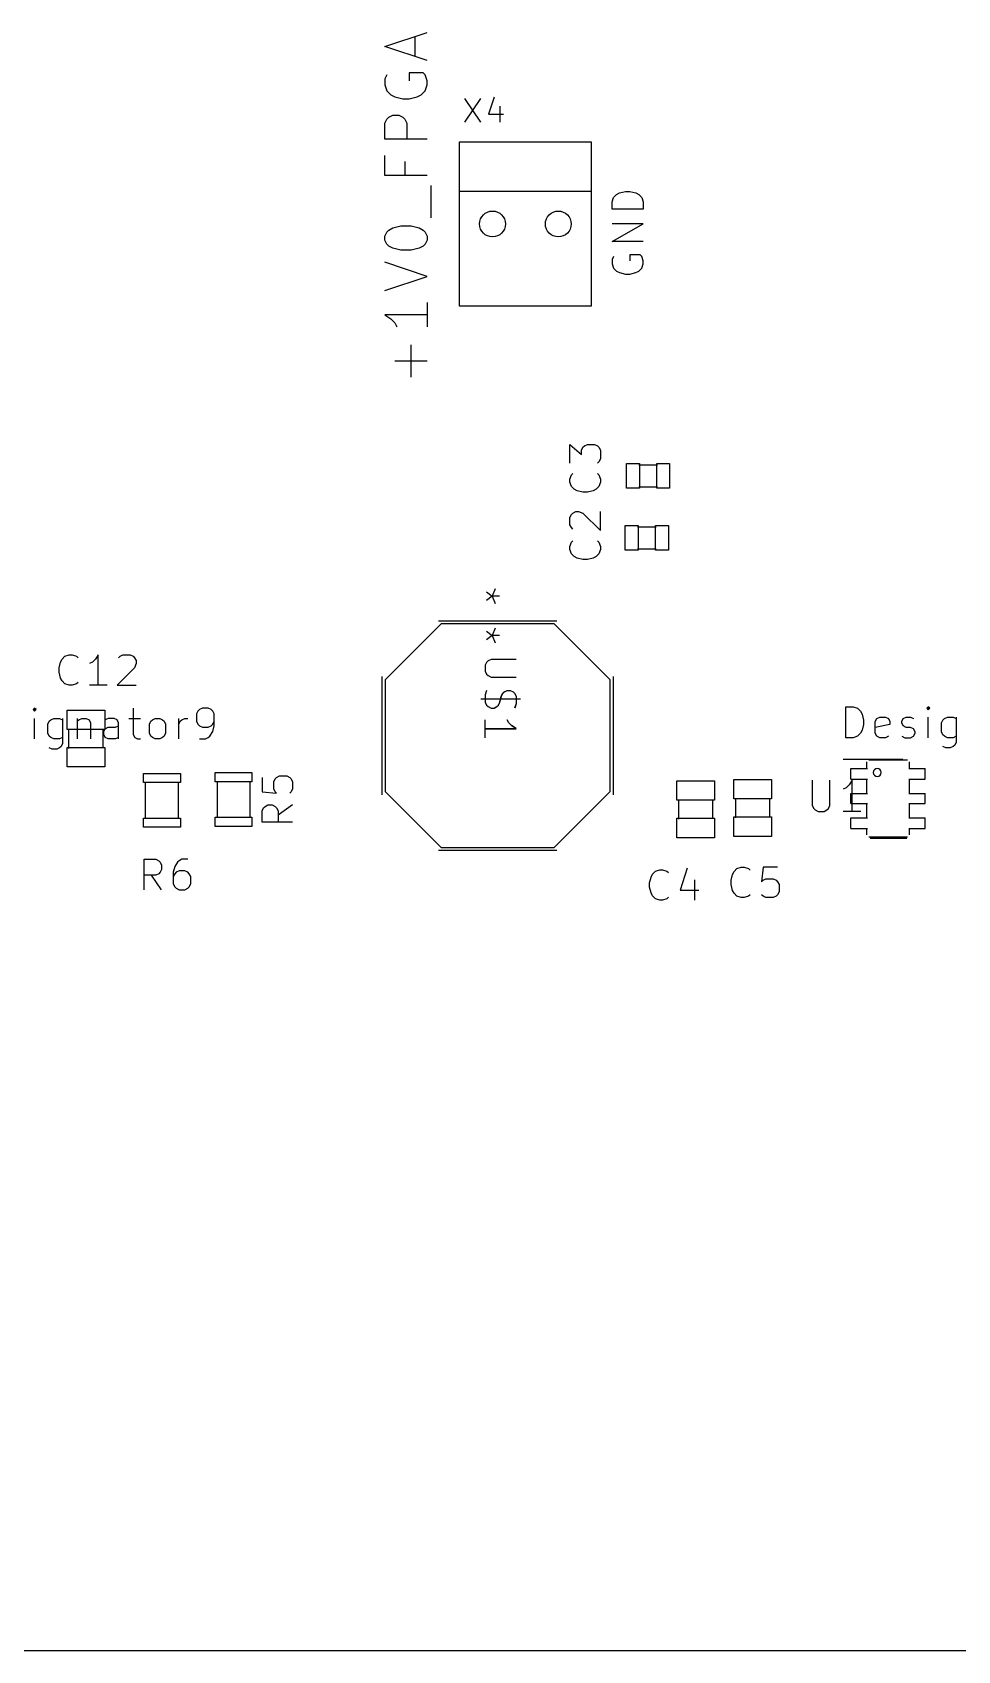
# Model space of a CAD drawing. Header units: millimetres. Extents: x 0 to 280, y -704 to 300.
# Drawn here: x 73.5 to 109.2, y 0 to 62.5 of the extents above; entities that cross this region are included whole.
import ezdxf

# ---------------------------------------------------------------- set-up
doc = ezdxf.new("R2010")
doc.units = ezdxf.units.MM
for name, color, linetype, true_color in [('Edge.Cuts', 254, 'CONTINUOUS', 0xd0d2cd), ('F.Fab', 9, 'CONTINUOUS', 0xafafaf), ('F.Silkscreen', 41, 'CONTINUOUS', 0xf2eda1)]:
    doc.layers.add(name, color=color, linetype=linetype, true_color=true_color)

msp = doc.modelspace()

# ---------------------------------------------------------------- linework, layer by layer
at = {"layer": 'Edge.Cuts', "linetype": 'CONTINUOUS'}
msp.add_line((0, 0), (280, 0), dxfattribs=at)
at = {"layer": 'Edge.Cuts'}
for centre in [(91.23, 55.1), (93.77, 55.1)]:
    msp.add_circle(centre, 0.5, dxfattribs=at)
at = {"layer": 'F.Fab', "linetype": 'CONTINUOUS'}
for p, q in [((87.070496, 61.955382), (88.706256, 62.500635)), ((88.706256, 61.410128), (87.070496, 61.955382)), ((88.238896, 61.565915), (88.238896, 62.344848)), ((87.148389, 60.864875), (87.070496, 60.709088)), ((87.070496, 60.709088), (87.070496, 60.475408)), ((88.550469, 60.942768), (88.005216, 60.942768)), ((88.005216, 60.942768), (88.005216, 60.631195)), ((88.628363, 60.864875), (88.550469, 60.942768)), ((88.706256, 60.631195), (88.628363, 60.864875)), ((88.706256, 60.475408), (88.706256, 60.631195)), ((87.070496, 60.475408), (87.148389, 60.241728)), ((87.148389, 60.241728), (87.304176, 60.085942)), ((87.304176, 60.085942), (87.459963, 60.008048)), ((87.459963, 60.008048), (87.771536, 59.930155)), ((88.005216, 59.930155), (88.316789, 60.008048)), ((88.316789, 60.008048), (88.472576, 60.085942)), ((88.472576, 60.085942), (88.628363, 60.241728)), ((88.628363, 60.241728), (88.706256, 60.475408)), ((87.771536, 59.930155), (88.005216, 59.930155)), ((87.070496, 58.995435), (87.148389, 59.151222)), ((87.070496, 58.372288), (87.070496, 58.995435)), ((87.148389, 59.151222), (87.226283, 59.229115)), ((87.226283, 59.229115), (87.382069, 59.307008)), ((87.382069, 59.307008), (87.615749, 59.307008)), ((87.615749, 59.307008), (87.771536, 59.229115)), ((87.771536, 59.229115), (87.849429, 59.151222)), ((87.849429, 59.151222), (87.927323, 58.995435)), ((87.927323, 58.995435), (87.927323, 58.372288)), ((88.706256, 58.372288), (87.070496, 58.372288)), ((87.070496, 56.970208), (87.070496, 57.749142)), ((87.849429, 57.515462), (87.849429, 56.970208)), ((88.706256, 56.970208), (87.070496, 56.970208)), ((88.862043, 55.334449), (88.862043, 56.580742)), ((96.022401, 56.239864), (96.136306, 56.296817)), ((96.136306, 56.296817), (96.364115, 56.353769)), ((96.364115, 56.353769), (96.534972, 56.353769)), ((96.534972, 56.353769), (96.762782, 56.296817)), ((96.762782, 56.296817), (96.876687, 56.239864)), ((95.851544, 55.955102), (95.908496, 56.125959)), ((95.851544, 55.67034), (95.851544, 55.955102)), ((97.047544, 55.67034), (95.851544, 55.67034)), ((95.908496, 56.125959), (96.022401, 56.239864)), ((96.876687, 56.239864), (96.990592, 56.125959)), ((96.990592, 56.125959), (97.047544, 55.955102)), ((97.047544, 55.955102), (97.047544, 55.67034)), ((87.382069, 54.944982), (87.693643, 55.022875)), ((87.693643, 55.022875), (88.083109, 55.022875)), ((88.083109, 55.022875), (88.394683, 54.944982)), ((95.851544, 54.417388), (97.047544, 55.100817)), ((97.047544, 55.100817), (95.851544, 55.100817)), ((87.070496, 54.633408), (87.148389, 54.789195)), ((87.070496, 54.477622), (87.070496, 54.633408)), ((87.148389, 54.321835), (87.070496, 54.477622)), ((87.148389, 54.789195), (87.226283, 54.867088)), ((87.226283, 54.867088), (87.382069, 54.944982)), ((88.394683, 54.944982), (88.550469, 54.867088)), ((88.550469, 54.867088), (88.628363, 54.789195)), ((88.628363, 54.789195), (88.706256, 54.633408)), ((88.706256, 54.477622), (88.628363, 54.321835)), ((88.706256, 54.633408), (88.706256, 54.477622)), ((97.047544, 54.417388), (95.851544, 54.417388)), ((87.226283, 54.243942), (87.148389, 54.321835)), ((87.382069, 54.166048), (87.226283, 54.243942)), ((87.693643, 54.088155), (87.382069, 54.166048)), ((88.083109, 54.088155), (87.693643, 54.088155)), ((88.394683, 54.166048), (88.083109, 54.088155)), ((88.550469, 54.243942), (88.394683, 54.166048)), ((88.628363, 54.321835), (88.550469, 54.243942)), ((95.908496, 53.847865), (95.851544, 53.73396)), ((96.933639, 53.904817), (96.534972, 53.904817)), ((96.534972, 53.904817), (96.534972, 53.677007)), ((96.990592, 53.847865), (96.933639, 53.904817)), ((97.047544, 53.677007), (96.990592, 53.847865)), ((88.706256, 53.075542), (87.070496, 53.620795)), ((95.851544, 53.73396), (95.851544, 53.563103)), ((95.851544, 53.563103), (95.908496, 53.392246)), ((95.908496, 53.392246), (96.022401, 53.278341)), ((96.022401, 53.278341), (96.136306, 53.221388)), ((96.136306, 53.221388), (96.364115, 53.164436)), ((96.364115, 53.164436), (96.534972, 53.164436)), ((96.534972, 53.164436), (96.762782, 53.221388)), ((96.762782, 53.221388), (96.876687, 53.278341)), ((96.876687, 53.278341), (96.990592, 53.392246)), ((96.990592, 53.392246), (97.047544, 53.563103)), ((97.047544, 53.563103), (97.047544, 53.677007)), ((87.070496, 52.530288), (88.706256, 53.075542)), ((88.706256, 52.062928), (88.706256, 51.128208)), ((88.706256, 51.595568), (87.070496, 51.595568)), ((87.070496, 51.595568), (87.304176, 51.439781)), ((87.304176, 51.439781), (87.459963, 51.283995)), ((87.459963, 51.283995), (87.537856, 51.128208)), ((88.083109, 49.180874), (88.083109, 50.427168)), ((88.706256, 49.804021), (87.459963, 49.804021)), ((96.4018, 44.9001), (96.4018, 45.8501)), ((96.4018, 45.8501), (96.9019, 45.8501)), ((96.884, 45.802), (97.596, 45.802)), ((96.9019, 45.8501), (96.9019, 44.9001)), ((97.5702, 44.9001), (97.5702, 45.8501)), ((97.5702, 45.8501), (98.0703, 45.8501)), ((98.0703, 45.8501), (98.0703, 44.9001)), ((96.9019, 44.9001), (96.4018, 44.9001)), ((96.884, 44.951), (97.596, 44.951)), ((98.0703, 44.9001), (97.5702, 44.9001)), ((96.3518, 42.5001), (96.3518, 43.4501)), ((96.3518, 43.4501), (96.8519, 43.4501)), ((96.834, 43.402), (97.546, 43.402)), ((96.8519, 43.4501), (96.8519, 42.5001)), ((97.5202, 42.5001), (97.5202, 43.4501)), ((97.5202, 43.4501), (98.0203, 43.4501)), ((98.0203, 43.4501), (98.0203, 42.5001)), ((96.834, 42.551), (97.546, 42.551)), ((96.8519, 42.5001), (96.3518, 42.5001)), ((98.0203, 42.5001), (97.5202, 42.5001)), ((89.2456, 39.658), (87.0866, 37.499)), ((93.6144, 39.658), (89.2456, 39.658)), ((91.333318, 39.488126), (91.219623, 39.203888)), ((91.333318, 39.488126), (91.219623, 39.203888)), ((95.7734, 37.499), (93.6144, 39.658)), ((90.992232, 39.37443), (91.219623, 39.203888)), ((90.992232, 39.37443), (91.219623, 39.203888)), ((91.219623, 39.203888), (90.992232, 39.033345)), ((91.219623, 39.203888), (90.992232, 39.033345)), ((91.503861, 39.203888), (91.219623, 39.203888)), ((91.219623, 39.203888), (91.333318, 38.919649)), ((91.503861, 39.203888), (91.219623, 39.203888)), ((91.219623, 39.203888), (91.333318, 38.919649)), ((91.001909, 38.168535), (90.945061, 38.05484)), ((91.002448, 38.170019), (90.945382, 38.055889)), ((91.058756, 38.225383), (91.001909, 38.168535)), ((91.059513, 38.227085), (91.002448, 38.170019)), ((91.172451, 38.28223), (91.058756, 38.225383)), ((91.173644, 38.28415), (91.059513, 38.227085)), ((92.138861, 38.28223), (91.172451, 38.28223)), ((92.143754, 38.28415), (91.173644, 38.28415)), ((90.945061, 38.05484), (90.945061, 37.827449)), ((90.945061, 37.827449), (91.001909, 37.713754)), ((90.945382, 38.055889), (90.945382, 37.827627)), ((90.945382, 37.827627), (91.002448, 37.713497)), ((91.001909, 37.713754), (91.058756, 37.656907)), ((91.002448, 37.713497), (91.059513, 37.656431)), ((91.058756, 37.656907), (91.172451, 37.600059)), ((91.059513, 37.656431), (91.173644, 37.599366)), ((91.172451, 37.600059), (92.138861, 37.600059)), ((91.173644, 37.599366), (92.143754, 37.599366)), ((87.0866, 37.499), (87.0866, 33.181)), ((91.001909, 37.08843), (90.945061, 36.917887)), ((90.945061, 36.917887), (90.945061, 36.633649)), ((91.002448, 37.085778), (90.945382, 36.914582)), ((90.945382, 36.914582), (90.945382, 36.629256)), ((91.570385, 36.86104), (91.627232, 36.974735)), ((91.573101, 36.857517), (91.630166, 36.971648)), ((91.627232, 36.974735), (91.68408, 37.031582)), ((91.630166, 36.971648), (91.687232, 37.028713)), ((91.68408, 37.031582), (91.797775, 37.08843)), ((91.687232, 37.028713), (91.801362, 37.085778)), ((91.797775, 37.08843), (91.91147, 37.08843)), ((91.801362, 37.085778), (91.915493, 37.085778)), ((91.91147, 37.08843), (92.025166, 37.031582)), ((91.915493, 37.085778), (92.029624, 37.028713)), ((92.025166, 37.031582), (92.082013, 36.974735)), ((92.029624, 37.028713), (92.086689, 36.971648)), ((92.082013, 36.974735), (92.138861, 36.86104)), ((92.086689, 36.971648), (92.143754, 36.857517)), ((95.7734, 33.181), (95.7734, 37.499)), ((74.8038, 35.5756), (74.8038, 36.3257)), ((74.8038, 36.3257), (76.2539, 36.3257)), ((76.2539, 36.3257), (76.2539, 35.5756)), ((92.31495, 36.743386), (90.774186, 36.743386)), ((92.309404, 36.747344), (90.774518, 36.747344)), ((90.945061, 36.633649), (91.001909, 36.519954)), ((90.945382, 36.629256), (91.002448, 36.515125)), ((91.001909, 36.519954), (91.058756, 36.463106)), ((91.002448, 36.515125), (91.059513, 36.45806)), ((91.058756, 36.463106), (91.172451, 36.406259)), ((91.059513, 36.45806), (91.173644, 36.400994)), ((91.172451, 36.406259), (91.286147, 36.406259)), ((91.173644, 36.400994), (91.287774, 36.400994)), ((91.286147, 36.406259), (91.399842, 36.463106)), ((91.287774, 36.400994), (91.401905, 36.45806)), ((91.399842, 36.463106), (91.456689, 36.519954)), ((91.401905, 36.45806), (91.45897, 36.515125)), ((91.456689, 36.519954), (91.513537, 36.633649)), ((91.45897, 36.515125), (91.516036, 36.629256)), ((91.513537, 36.633649), (91.570385, 36.86104)), ((91.516036, 36.629256), (91.573101, 36.857517)), ((92.138861, 36.576801), (92.082013, 36.406259)), ((92.143754, 36.57219), (92.086689, 36.400994)), ((92.138861, 36.86104), (92.138861, 36.576801)), ((92.143754, 36.857517), (92.143754, 36.57219)), ((90.945061, 35.269307), (90.945061, 35.951478)), ((90.945382, 35.259687), (90.945382, 35.944471)), ((91.854623, 35.837783), (91.797775, 35.951478)), ((91.858428, 35.830341), (91.801362, 35.944471)), ((91.968318, 35.724088), (91.854623, 35.837783)), ((91.972558, 35.71621), (91.858428, 35.830341)), ((92.138861, 35.610392), (91.968318, 35.724088)), ((92.143754, 35.602079), (91.972558, 35.71621)), ((76.2539, 35.5756), (74.8038, 35.5756)), ((74.87, 34.839), (74.87, 35.601)), ((76.19, 34.864), (76.19, 35.601)), ((90.945061, 35.610392), (92.138861, 35.610392)), ((90.945382, 35.602079), (92.143754, 35.602079)), ((74.8038, 34.1278), (74.8038, 34.8779)), ((74.8038, 34.8779), (76.2539, 34.8779)), ((76.2539, 34.8779), (76.2539, 34.1278)), ((105.758, 34.3986), (107.2566, 34.3986)), ((76.2539, 34.1278), (74.8038, 34.1278)), ((77.7588, 33.5258), (77.7588, 33.8814)), ((77.7588, 33.8814), (79.1812, 33.8814)), ((79.1812, 33.8814), (79.1812, 33.5258)), ((80.5188, 33.5558), (80.5188, 33.9114)), ((80.5188, 33.9114), (81.9412, 33.9114)), ((81.9412, 33.9114), (81.9412, 33.5558)), ((105.0722, 34.0684), (105.6818, 34.0684)), ((105.0722, 33.662), (105.0722, 34.0684)), ((105.6818, 34.0684), (105.6818, 34.3224)), ((105.6818, 34.0684), (105.7072, 34.0684)), ((107.3074, 34.0684), (107.3328, 34.0684)), ((107.3328, 34.0684), (107.3328, 34.3224)), ((107.3328, 34.0684), (107.9424, 34.0684)), ((107.9424, 33.662), (107.9424, 34.0684)), ((79.1812, 33.5258), (77.7588, 33.5258)), ((77.835, 32.1288), (77.835, 33.5512)), ((79.105, 32.1288), (79.105, 33.5512)), ((81.9412, 33.5558), (80.5188, 33.5558)), ((80.595, 33.5812), (80.595, 32.1588)), ((81.865, 33.5812), (81.865, 32.1588)), ((87.0866, 33.181), (89.2456, 31.022)), ((93.6144, 31.022), (95.7734, 33.181)), ((98.3538, 32.8456), (98.3538, 33.5957)), ((98.3538, 33.5957), (99.8039, 33.5957)), ((99.8039, 33.5957), (99.8039, 32.8456)), ((100.5538, 32.8956), (100.5538, 33.6457)), ((100.5538, 33.6457), (102.0039, 33.6457)), ((102.0039, 33.6457), (102.0039, 32.8956)), ((103.575849, 33.613754), (103.575849, 32.643644)), ((104.260633, 32.643644), (104.260633, 33.613754)), ((104.888352, 33.328428), (104.774221, 33.271362)), ((105.002482, 33.442558), (104.888352, 33.328428)), ((105.116613, 33.613754), (105.002482, 33.442558)), ((105.0722, 33.662), (105.6818, 33.662)), ((105.116613, 32.415382), (105.116613, 33.613754)), ((105.6818, 33.662), (105.7072, 33.662)), ((105.6818, 33.1032), (105.6818, 33.662)), ((107.3074, 33.662), (107.3328, 33.662)), ((107.3328, 33.662), (107.9424, 33.662)), ((107.3328, 33.1032), (107.3328, 33.662)), ((99.8039, 32.8456), (98.3538, 32.8456)), ((98.42, 32.109), (98.42, 32.871)), ((99.74, 32.134), (99.74, 32.871)), ((102.0039, 32.8956), (100.5538, 32.8956)), ((100.62, 32.159), (100.62, 32.921)), ((101.94, 32.184), (101.94, 32.921)), ((103.575849, 32.643644), (103.632915, 32.529513)), ((103.632915, 32.529513), (103.68998, 32.472448)), ((104.146503, 32.472448), (104.203568, 32.529513)), ((104.203568, 32.529513), (104.260633, 32.643644)), ((105.0722, 33.1032), (105.6818, 33.1032)), ((105.0722, 32.7222), (105.0722, 33.1032)), ((105.0722, 32.7222), (105.6818, 32.7222)), ((105.6818, 33.1032), (105.7072, 33.1032)), ((105.6818, 32.7222), (105.7072, 32.7222)), ((105.6818, 32.1634), (105.6818, 32.7222)), ((107.3074, 33.1032), (107.3328, 33.1032)), ((107.3074, 32.7222), (107.3328, 32.7222)), ((107.3328, 33.1032), (107.9424, 33.1032)), ((107.3328, 32.7222), (107.9424, 32.7222)), ((107.3328, 32.1634), (107.3328, 32.7222)), ((107.9424, 32.7222), (107.9424, 33.1032)), ((77.7588, 31.7986), (77.7588, 32.1542)), ((77.7588, 32.1542), (79.1812, 32.1542)), ((79.1812, 32.1542), (79.1812, 31.7986)), ((80.5188, 31.8286), (80.5188, 32.1842)), ((80.5188, 32.1842), (81.9412, 32.1842)), ((81.9412, 32.1842), (81.9412, 31.8286)), ((98.3538, 31.3978), (98.3538, 32.1479)), ((98.3538, 32.1479), (99.8039, 32.1479)), ((99.8039, 32.1479), (99.8039, 31.3978)), ((100.5538, 31.4478), (100.5538, 32.1979)), ((100.5538, 32.1979), (102.0039, 32.1979)), ((102.0039, 32.1979), (102.0039, 31.4478)), ((103.68998, 32.472448), (103.804111, 32.415382)), ((103.804111, 32.415382), (104.032372, 32.415382)), ((104.032372, 32.415382), (104.146503, 32.472448)), ((105.459005, 32.415382), (104.774221, 32.415382)), ((105.0722, 32.1634), (105.6818, 32.1634)), ((105.0722, 31.757), (105.0722, 32.1634)), ((105.6818, 32.1634), (105.7072, 32.1634)), ((107.3074, 32.1634), (107.3328, 32.1634)), ((107.3328, 32.1634), (107.9424, 32.1634)), ((107.9424, 31.757), (107.9424, 32.1634)), ((79.1812, 31.7986), (77.7588, 31.7986)), ((81.9412, 31.8286), (80.5188, 31.8286)), ((99.8039, 31.3978), (98.3538, 31.3978)), ((102.0039, 31.4478), (100.5538, 31.4478)), ((105.0722, 31.757), (105.6818, 31.757)), ((105.6818, 31.757), (105.7072, 31.757)), ((105.6818, 31.503), (105.6818, 31.757)), ((105.758, 31.4268), (107.2566, 31.4268)), ((107.3074, 31.757), (107.3328, 31.757)), ((107.3328, 31.757), (107.9424, 31.757)), ((107.3328, 31.503), (107.3328, 31.757)), ((89.2456, 31.022), (93.6144, 31.022))]:
    msp.add_line(p, q, dxfattribs=at)
at = {"layer": 'F.Fab'}
for centre in [(91.23, 55.1), (93.77, 55.1)]:
    msp.add_circle(centre, 0.5, dxfattribs=at)
for start, end in [(0, 180), (-180, 0)]:
    msp.add_arc((106.0882, 33.916), 0.1524, start, end, dxfattribs=at)
at = {"layer": 'F.Silkscreen', "linetype": 'CONTINUOUS'}
for p, q in [((90.152237, 59.952463), (90.76861, 59.027903)), ((90.76861, 59.952463), (90.152237, 59.027903)), ((91.29693, 59.99649), (91.076796, 59.33609)), ((91.517063, 59.644276), (91.517063, 59.027903)), ((91.076796, 59.33609), (91.649143, 59.33609)), ((89.96, 58.275), (95.04, 58.275)), ((89.96, 56.37), (89.96, 58.275)), ((95.04, 58.275), (95.04, 56.37)), ((89.96, 56.37), (95.04, 56.37)), ((89.96, 51.925), (89.96, 56.37)), ((95.04, 56.37), (95.04, 51.925)), ((95.04, 51.925), (89.96, 51.925)), ((94.219627, 45.861097), (94.219627, 46.589424)), ((94.219627, 46.589424), (94.667828, 46.197248)), ((94.667828, 46.365323), (94.723853, 46.477374)), ((94.667828, 46.197248), (94.667828, 46.365323)), ((94.723853, 46.477374), (94.779878, 46.533399)), ((94.779878, 46.533399), (94.891928, 46.589424)), ((94.891928, 46.589424), (95.172054, 46.589424)), ((95.172054, 46.589424), (95.284104, 46.533399)), ((95.284104, 46.533399), (95.34013, 46.477374)), ((95.34013, 46.477374), (95.396155, 46.365323)), ((95.396155, 46.365323), (95.396155, 46.029172)), ((95.34013, 45.917122), (95.284104, 45.861097)), ((95.396155, 46.029172), (95.34013, 45.917122)), ((94.219627, 45.24482), (94.275652, 45.412896)), ((94.219627, 45.13277), (94.219627, 45.24482)), ((94.275652, 44.964695), (94.219627, 45.13277)), ((94.275652, 45.412896), (94.331677, 45.468921)), ((95.284104, 45.468921), (95.34013, 45.412896)), ((95.34013, 45.412896), (95.396155, 45.24482)), ((95.396155, 45.13277), (95.34013, 44.964695)), ((95.396155, 45.24482), (95.396155, 45.13277)), ((94.387702, 44.852644), (94.275652, 44.964695)), ((94.499752, 44.796619), (94.387702, 44.852644)), ((94.723853, 44.740594), (94.499752, 44.796619)), ((94.891928, 44.740594), (94.723853, 44.740594)), ((95.116029, 44.796619), (94.891928, 44.740594)), ((95.228079, 44.852644), (95.116029, 44.796619)), ((95.34013, 44.964695), (95.228079, 44.852644)), ((94.219627, 43.765323), (94.275652, 43.877374)), ((94.219627, 43.485198), (94.219627, 43.765323)), ((94.275652, 43.877374), (94.331677, 43.933399)), ((94.331677, 43.933399), (94.443727, 43.989424)), ((94.443727, 43.989424), (94.555778, 43.989424)), ((94.555778, 43.989424), (94.723853, 43.933399)), ((94.723853, 43.933399), (95.396155, 43.261097)), ((95.396155, 43.261097), (95.396155, 43.989424)), ((94.275652, 43.373147), (94.219627, 43.485198)), ((94.331677, 43.317122), (94.275652, 43.373147)), ((94.219627, 42.64482), (94.275652, 42.812896)), ((94.219627, 42.53277), (94.219627, 42.64482)), ((94.275652, 42.364695), (94.219627, 42.53277)), ((94.275652, 42.812896), (94.331677, 42.868921)), ((95.284104, 42.868921), (95.34013, 42.812896)), ((95.34013, 42.812896), (95.396155, 42.64482)), ((95.396155, 42.53277), (95.34013, 42.364695)), ((95.396155, 42.64482), (95.396155, 42.53277)), ((94.387702, 42.252644), (94.275652, 42.364695)), ((94.499752, 42.196619), (94.387702, 42.252644)), ((94.723853, 42.140594), (94.499752, 42.196619)), ((94.891928, 42.140594), (94.723853, 42.140594)), ((95.116029, 42.196619), (94.891928, 42.140594)), ((95.228079, 42.252644), (95.116029, 42.196619)), ((95.34013, 42.364695), (95.228079, 42.252644)), ((90.992232, 40.89843), (91.219623, 40.727888)), ((90.992232, 40.89843), (91.219623, 40.727888)), ((91.219623, 40.727888), (90.992232, 40.557345)), ((91.219623, 40.727888), (90.992232, 40.557345)), ((91.333318, 41.012126), (91.219623, 40.727888)), ((91.333318, 41.012126), (91.219623, 40.727888)), ((91.503861, 40.727888), (91.219623, 40.727888)), ((91.219623, 40.727888), (91.333318, 40.443649)), ((91.503861, 40.727888), (91.219623, 40.727888)), ((91.219623, 40.727888), (91.333318, 40.443649)), ((93.716, 39.7596), (89.144, 39.7596)), ((74.495072, 37.954609), (74.551097, 38.17871)), ((74.551097, 38.17871), (74.607122, 38.29076)), ((74.607122, 38.29076), (74.719173, 38.40281)), ((74.719173, 38.40281), (74.887248, 38.458835)), ((74.887248, 38.458835), (74.999298, 38.458835)), ((74.999298, 38.458835), (75.167374, 38.40281)), ((75.167374, 38.40281), (75.223399, 38.346785)), ((75.78365, 38.17871), (75.6716, 38.122685)), ((75.895701, 38.29076), (75.78365, 38.17871)), ((76.007751, 38.458835), (75.895701, 38.29076)), ((76.007751, 37.282307), (76.007751, 38.458835)), ((76.792103, 38.346785), (76.848128, 38.40281)), ((76.848128, 38.40281), (76.960179, 38.458835)), ((76.960179, 38.458835), (77.240304, 38.458835)), ((77.240304, 38.458835), (77.352355, 38.40281)), ((77.352355, 38.40281), (77.40838, 38.346785)), ((77.40838, 38.346785), (77.464405, 38.234735)), ((77.464405, 38.234735), (77.464405, 38.122685)), ((74.495072, 37.786534), (74.495072, 37.954609)), ((74.551097, 37.562433), (74.495072, 37.786534)), ((74.607122, 37.450383), (74.551097, 37.562433)), ((77.40838, 37.954609), (76.736078, 37.282307)), ((77.464405, 38.122685), (77.40838, 37.954609)), ((86.9596, 37.626), (86.9596, 33.054)), ((95.9004, 33.054), (95.9004, 37.626)), ((74.719173, 37.338333), (74.607122, 37.450383)), ((74.887248, 37.282307), (74.719173, 37.338333)), ((74.999298, 37.282307), (74.887248, 37.282307)), ((75.167374, 37.338333), (74.999298, 37.282307)), ((75.223399, 37.394358), (75.167374, 37.338333)), ((76.343902, 37.282307), (75.6716, 37.282307)), ((76.736078, 37.282307), (77.464405, 37.282307)), ((73.546636, 36.403661), (73.489788, 36.346813)), ((73.489788, 36.346813), (73.546636, 36.289966)), ((73.603483, 36.346813), (73.546636, 36.403661)), ((73.546636, 36.403661), (73.546636, 36.289966)), ((73.546636, 36.289966), (73.603483, 36.346813)), ((77.355427, 36.403661), (77.355427, 35.380404)), ((79.856722, 36.289966), (79.799874, 36.17627)), ((79.913569, 36.346813), (79.856722, 36.289966)), ((80.027264, 36.403661), (79.913569, 36.346813)), ((80.254655, 36.403661), (80.027264, 36.403661)), ((80.36835, 36.346813), (80.254655, 36.403661)), ((80.425198, 36.289966), (80.36835, 36.346813)), ((80.482045, 36.17627), (80.425198, 36.289966)), ((104.873169, 35.259861), (104.873169, 36.453661)), ((104.873169, 36.453661), (105.157407, 36.453661)), ((105.157407, 36.453661), (105.32795, 36.396813)), ((105.32795, 36.396813), (105.441645, 36.283118)), ((105.441645, 36.283118), (105.498492, 36.169423)), ((108.056636, 36.453661), (107.999788, 36.396813)), ((107.999788, 36.396813), (108.056636, 36.339966)), ((108.113483, 36.396813), (108.056636, 36.453661)), ((108.056636, 36.453661), (108.056636, 36.339966)), ((108.056636, 36.339966), (108.113483, 36.396813)), ((73.546636, 35.209861), (73.546636, 36.005728)), ((74.058264, 35.778337), (74.115112, 35.892032)), ((74.058264, 35.437251), (74.058264, 35.778337)), ((74.115112, 35.892032), (74.171959, 35.94888)), ((74.171959, 35.94888), (74.285654, 36.005728)), ((74.285654, 36.005728), (74.513045, 36.005728)), ((74.513045, 36.005728), (74.62674, 35.94888)), ((74.62674, 36.005728), (74.62674, 35.039318)), ((75.195217, 36.005728), (75.195217, 35.209861)), ((75.195217, 35.892032), (75.252064, 35.94888)), ((75.252064, 35.94888), (75.365759, 36.005728)), ((75.365759, 36.005728), (75.536302, 36.005728)), ((75.536302, 36.005728), (75.649998, 35.94888)), ((75.649998, 35.94888), (75.706845, 35.835185)), ((75.706845, 35.835185), (75.706845, 35.209861)), ((76.389017, 36.005728), (76.275322, 35.94888)), ((76.275322, 35.607794), (76.389017, 35.664642)), ((76.616407, 36.005728), (76.389017, 36.005728)), ((76.389017, 35.664642), (76.673255, 35.664642)), ((76.730103, 35.94888), (76.616407, 36.005728)), ((76.673255, 35.664642), (76.78695, 35.721489)), ((76.78695, 35.835185), (76.730103, 35.94888)), ((76.78695, 35.209861), (76.78695, 35.835185)), ((77.184884, 36.005728), (77.639665, 36.005728)), ((77.98075, 35.778337), (78.037598, 35.892032)), ((77.98075, 35.437251), (77.98075, 35.778337)), ((78.037598, 35.892032), (78.094445, 35.94888)), ((78.094445, 35.94888), (78.20814, 36.005728)), ((78.20814, 36.005728), (78.378683, 36.005728)), ((78.378683, 36.005728), (78.492379, 35.94888)), ((78.492379, 35.94888), (78.549226, 35.892032)), ((78.549226, 35.892032), (78.606074, 35.778337)), ((78.606074, 35.778337), (78.606074, 35.437251)), ((79.117703, 35.209861), (79.117703, 36.005728)), ((79.117703, 35.778337), (79.17455, 35.892032)), ((79.17455, 35.892032), (79.231398, 35.94888)), ((79.231398, 35.94888), (79.345093, 36.005728)), ((79.345093, 36.005728), (79.458788, 36.005728)), ((79.799874, 36.17627), (79.799874, 35.892032)), ((79.799874, 35.892032), (79.856722, 35.778337)), ((79.856722, 35.778337), (79.913569, 35.721489)), ((79.913569, 35.721489), (80.027264, 35.664642)), ((80.027264, 35.664642), (80.254655, 35.664642)), ((80.254655, 35.664642), (80.36835, 35.721489)), ((80.36835, 35.721489), (80.425198, 35.778337)), ((80.425198, 35.778337), (80.482045, 35.892032)), ((80.425198, 35.494099), (80.482045, 35.721489)), ((80.482045, 35.721489), (80.482045, 36.17627)), ((105.498492, 36.169423), (105.55534, 35.942032)), ((105.55534, 35.771489), (105.498492, 35.544099)), ((105.55534, 35.942032), (105.55534, 35.771489)), ((106.010121, 35.885185), (106.066969, 35.99888)), ((106.010121, 35.430404), (106.010121, 35.885185)), ((106.578597, 35.771489), (106.010121, 35.657794)), ((106.066969, 35.99888), (106.180664, 36.055728)), ((106.180664, 36.055728), (106.408054, 36.055728)), ((106.408054, 36.055728), (106.52175, 35.99888)), ((106.52175, 35.99888), (106.578597, 35.885185)), ((106.578597, 35.885185), (106.578597, 35.771489)), ((107.033378, 35.885185), (107.090226, 35.99888)), ((107.033378, 35.828337), (107.033378, 35.885185)), ((107.090226, 35.714642), (107.033378, 35.828337)), ((107.090226, 35.99888), (107.203921, 36.055728)), ((107.203921, 35.657794), (107.090226, 35.714642)), ((107.203921, 36.055728), (107.374464, 36.055728)), ((107.374464, 35.657794), (107.203921, 35.657794)), ((107.374464, 36.055728), (107.488159, 35.99888)), ((107.488159, 35.600947), (107.374464, 35.657794)), ((108.056636, 35.259861), (108.056636, 36.055728)), ((108.568264, 35.828337), (108.625112, 35.942032)), ((108.568264, 35.487251), (108.568264, 35.828337)), ((108.625112, 35.942032), (108.681959, 35.99888)), ((108.681959, 35.99888), (108.795654, 36.055728)), ((108.795654, 36.055728), (109.023045, 36.055728)), ((109.023045, 36.055728), (109.13674, 35.99888)), ((109.13674, 36.055728), (109.13674, 35.089318)), ((74.115112, 35.323556), (74.058264, 35.437251)), ((74.171959, 35.266709), (74.115112, 35.323556)), ((74.285654, 35.209861), (74.171959, 35.266709)), ((74.513045, 35.209861), (74.285654, 35.209861)), ((74.62674, 35.266709), (74.513045, 35.209861)), ((74.62674, 35.039318), (74.569893, 34.925623)), ((76.218474, 35.494099), (76.275322, 35.607794)), ((76.218474, 35.380404), (76.218474, 35.494099)), ((76.275322, 35.266709), (76.218474, 35.380404)), ((76.389017, 35.209861), (76.275322, 35.266709)), ((76.673255, 35.209861), (76.389017, 35.209861)), ((76.78695, 35.266709), (76.673255, 35.209861)), ((77.355427, 35.380404), (77.412274, 35.266709)), ((77.412274, 35.266709), (77.525969, 35.209861)), ((77.525969, 35.209861), (77.639665, 35.209861)), ((78.037598, 35.323556), (77.98075, 35.437251)), ((78.094445, 35.266709), (78.037598, 35.323556)), ((78.20814, 35.209861), (78.094445, 35.266709)), ((78.378683, 35.209861), (78.20814, 35.209861)), ((78.492379, 35.266709), (78.378683, 35.209861)), ((78.549226, 35.323556), (78.492379, 35.266709)), ((78.606074, 35.437251), (78.549226, 35.323556)), ((79.913569, 35.209861), (80.14096, 35.209861)), ((80.14096, 35.209861), (80.254655, 35.266709)), ((80.254655, 35.266709), (80.311503, 35.323556)), ((80.311503, 35.323556), (80.425198, 35.494099)), ((105.157407, 35.259861), (104.873169, 35.259861)), ((105.32795, 35.316709), (105.157407, 35.259861)), ((105.441645, 35.430404), (105.32795, 35.316709)), ((105.498492, 35.544099), (105.441645, 35.430404)), ((106.066969, 35.316709), (106.010121, 35.430404)), ((106.180664, 35.259861), (106.066969, 35.316709)), ((106.408054, 35.259861), (106.180664, 35.259861)), ((106.52175, 35.316709), (106.408054, 35.259861)), ((107.033378, 35.316709), (107.147073, 35.259861)), ((107.147073, 35.259861), (107.374464, 35.259861)), ((107.374464, 35.259861), (107.488159, 35.316709)), ((107.545007, 35.487251), (107.488159, 35.600947)), ((107.488159, 35.316709), (107.545007, 35.430404)), ((107.545007, 35.430404), (107.545007, 35.487251)), ((108.625112, 35.373556), (108.568264, 35.487251)), ((108.681959, 35.316709), (108.625112, 35.373556)), ((108.795654, 35.259861), (108.681959, 35.316709)), ((109.023045, 35.259861), (108.795654, 35.259861)), ((109.13674, 35.316709), (109.023045, 35.259861)), ((109.13674, 35.089318), (109.079893, 34.975623)), ((74.228807, 34.811928), (74.115112, 34.868775)), ((74.39935, 34.811928), (74.228807, 34.811928)), ((74.513045, 34.868775), (74.39935, 34.811928)), ((74.569893, 34.925623), (74.513045, 34.868775)), ((104.7674, 34.424), (107.0788, 34.424)), ((108.738807, 34.861928), (108.625112, 34.918775)), ((108.90935, 34.861928), (108.738807, 34.861928)), ((109.023045, 34.918775), (108.90935, 34.861928)), ((109.079893, 34.975623), (109.023045, 34.918775)), ((82.894878, 33.728399), (83.006928, 33.784424)), ((83.006928, 33.784424), (83.287054, 33.784424)), ((83.287054, 33.784424), (83.399104, 33.728399)), ((82.334627, 33.728399), (82.334627, 33.168147)), ((82.334627, 33.168147), (82.894878, 33.112122)), ((82.782828, 33.560323), (82.838853, 33.672374)), ((82.782828, 33.280198), (82.782828, 33.560323)), ((82.838853, 33.168147), (82.782828, 33.280198)), ((82.838853, 33.672374), (82.894878, 33.728399)), ((82.894878, 33.112122), (82.838853, 33.168147)), ((83.399104, 33.728399), (83.45513, 33.672374)), ((83.45513, 33.168147), (83.399104, 33.112122)), ((83.45513, 33.672374), (83.511155, 33.560323)), ((83.511155, 33.280198), (83.45513, 33.168147)), ((83.511155, 33.560323), (83.511155, 33.280198)), ((82.334627, 32.43982), (82.390652, 32.551871)), ((82.390652, 32.551871), (82.446677, 32.607896)), ((82.446677, 32.607896), (82.558727, 32.663921)), ((82.558727, 32.663921), (82.726803, 32.663921)), ((82.726803, 32.663921), (82.838853, 32.607896)), ((82.838853, 32.607896), (82.894878, 32.551871)), ((82.894878, 32.551871), (82.950903, 32.43982)), ((83.511155, 32.663921), (82.950903, 32.271745)), ((82.334627, 31.991619), (82.334627, 32.43982)), ((83.511155, 31.991619), (82.334627, 31.991619)), ((82.950903, 32.43982), (82.950903, 31.991619)), ((105.8088, 31.376), (107.2312, 31.376)), ((89.144, 30.9204), (93.716, 30.9204)), ((77.781619, 29.388844), (77.781619, 30.565372)), ((77.781619, 30.565372), (78.22982, 30.565372)), ((78.22982, 30.565372), (78.341871, 30.509347)), ((78.341871, 30.005121), (78.22982, 29.949096)), ((78.341871, 30.509347), (78.397896, 30.453322)), ((78.397896, 30.061146), (78.341871, 30.005121)), ((78.397896, 30.453322), (78.453921, 30.341272)), ((78.453921, 30.173196), (78.397896, 30.061146)), ((78.453921, 30.341272), (78.453921, 30.173196)), ((78.958147, 30.285247), (78.902122, 30.061146)), ((78.902122, 30.061146), (78.902122, 29.612945)), ((78.958147, 30.005121), (78.902122, 29.893071)), ((79.070198, 30.453322), (78.958147, 30.285247)), ((79.014172, 30.061146), (78.958147, 30.005121)), ((79.126223, 30.117171), (79.014172, 30.061146)), ((79.126223, 30.509347), (79.070198, 30.453322)), ((79.238273, 30.565372), (79.126223, 30.509347)), ((79.350323, 30.117171), (79.126223, 30.117171)), ((79.462374, 30.565372), (79.238273, 30.565372)), ((79.462374, 30.061146), (79.350323, 30.117171)), ((79.518399, 30.005121), (79.462374, 30.061146)), ((79.574424, 29.893071), (79.518399, 30.005121)), ((97.407625, 29.99076), (97.519676, 30.10281)), ((97.519676, 30.10281), (97.687751, 30.158835)), ((97.687751, 30.158835), (97.799801, 30.158835)), ((97.799801, 30.158835), (97.967877, 30.10281)), ((97.967877, 30.10281), (98.023902, 30.046785)), ((98.752229, 30.214861), (98.472103, 29.374483)), ((100.5016, 29.97871), (100.557625, 30.09076)), ((100.557625, 30.09076), (100.669676, 30.20281)), ((100.669676, 30.20281), (100.837751, 30.258835)), ((100.837751, 30.258835), (100.949801, 30.258835)), ((100.949801, 30.258835), (101.117877, 30.20281)), ((101.117877, 30.20281), (101.173902, 30.146785)), ((101.678128, 30.258835), (101.622103, 29.698584)), ((102.23838, 30.258835), (101.678128, 30.258835)), ((78.22982, 29.949096), (77.781619, 29.949096)), ((78.453921, 29.388844), (78.061745, 29.949096)), ((78.902122, 29.612945), (78.958147, 29.500895)), ((78.958147, 29.500895), (79.014172, 29.44487)), ((79.014172, 29.44487), (79.126223, 29.388844)), ((79.126223, 29.388844), (79.350323, 29.388844)), ((79.350323, 29.388844), (79.462374, 29.44487)), ((79.462374, 29.44487), (79.518399, 29.500895)), ((79.518399, 29.500895), (79.574424, 29.612945)), ((79.574424, 29.612945), (79.574424, 29.893071)), ((97.295575, 29.654609), (97.3516, 29.87871)), ((97.295575, 29.486534), (97.295575, 29.654609)), ((97.3516, 29.262433), (97.295575, 29.486534)), ((97.3516, 29.87871), (97.407625, 29.99076)), ((99.032355, 29.766659), (99.032355, 28.982307)), ((100.445575, 29.754609), (100.5016, 29.97871)), ((100.445575, 29.586534), (100.445575, 29.754609)), ((100.5016, 29.362433), (100.445575, 29.586534)), ((101.622103, 29.698584), (101.678128, 29.754609)), ((101.678128, 29.754609), (101.790179, 29.810634)), ((101.790179, 29.810634), (102.070304, 29.810634)), ((102.070304, 29.810634), (102.182355, 29.754609)), ((102.182355, 29.754609), (102.23838, 29.698584)), ((102.23838, 29.698584), (102.294405, 29.586534)), ((102.294405, 29.586534), (102.294405, 29.306408)), ((97.407625, 29.150383), (97.3516, 29.262433)), ((97.519676, 29.038333), (97.407625, 29.150383)), ((97.687751, 28.982307), (97.519676, 29.038333)), ((97.799801, 28.982307), (97.687751, 28.982307)), ((97.967877, 29.038333), (97.799801, 28.982307)), ((98.023902, 29.094358), (97.967877, 29.038333)), ((98.472103, 29.374483), (99.20043, 29.374483)), ((100.557625, 29.250383), (100.5016, 29.362433)), ((100.669676, 29.138333), (100.557625, 29.250383)), ((100.837751, 29.082307), (100.669676, 29.138333)), ((100.949801, 29.082307), (100.837751, 29.082307)), ((101.117877, 29.138333), (100.949801, 29.082307)), ((101.173902, 29.194358), (101.117877, 29.138333)), ((101.678128, 29.138333), (101.622103, 29.194358)), ((101.790179, 29.082307), (101.678128, 29.138333)), ((102.070304, 29.082307), (101.790179, 29.082307)), ((102.182355, 29.138333), (102.070304, 29.082307)), ((102.23838, 29.194358), (102.182355, 29.138333)), ((102.294405, 29.306408), (102.23838, 29.194358))]:
    msp.add_line(p, q, dxfattribs=at)
at = {"layer": 'F.Silkscreen'}
for centre in [(91.23, 55.1), (93.77, 55.1)]:
    msp.add_circle(centre, 0.5, dxfattribs=at)

doc.saveas('drawing.dxf')
